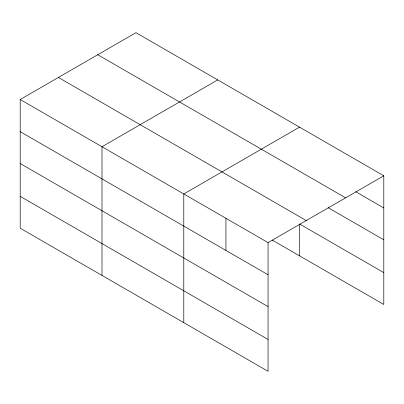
<?xml version="1.0" encoding="UTF-8"?>
<svg xmlns="http://www.w3.org/2000/svg" width="404" height="404" viewBox="0 0 404 404"><rect width="100%" height="100%" fill="white"/><g stroke="black" fill="none" stroke-linecap="round" stroke-linejoin="round"><path stroke-width="0.61" d="M20.2 99.51L268.064 242.612L268.064 371.311L20.2 228.209L20.2 99.51L135.936 32.689L383.8 175.791L383.8 304.49L272.261 240.097M217.731 79.911L101.995 146.733L101.995 275.432M299.526 127.134L183.79 193.955L183.79 322.66M268.064 242.612L383.8 175.791M355.707 191.723L383.8 207.944M97.743 54.737L345.607 197.839M328.159 207.681L383.8 239.804M58.393 77.457L306.257 220.559M299.526 223.978L383.8 272.629M20.2 131.659L268.064 274.765M20.2 163.524L268.064 306.626M20.2 196.349L268.064 339.451M299.526 224.599L299.526 255.838M225.927 218.281L225.927 250.435"/></g></svg>
